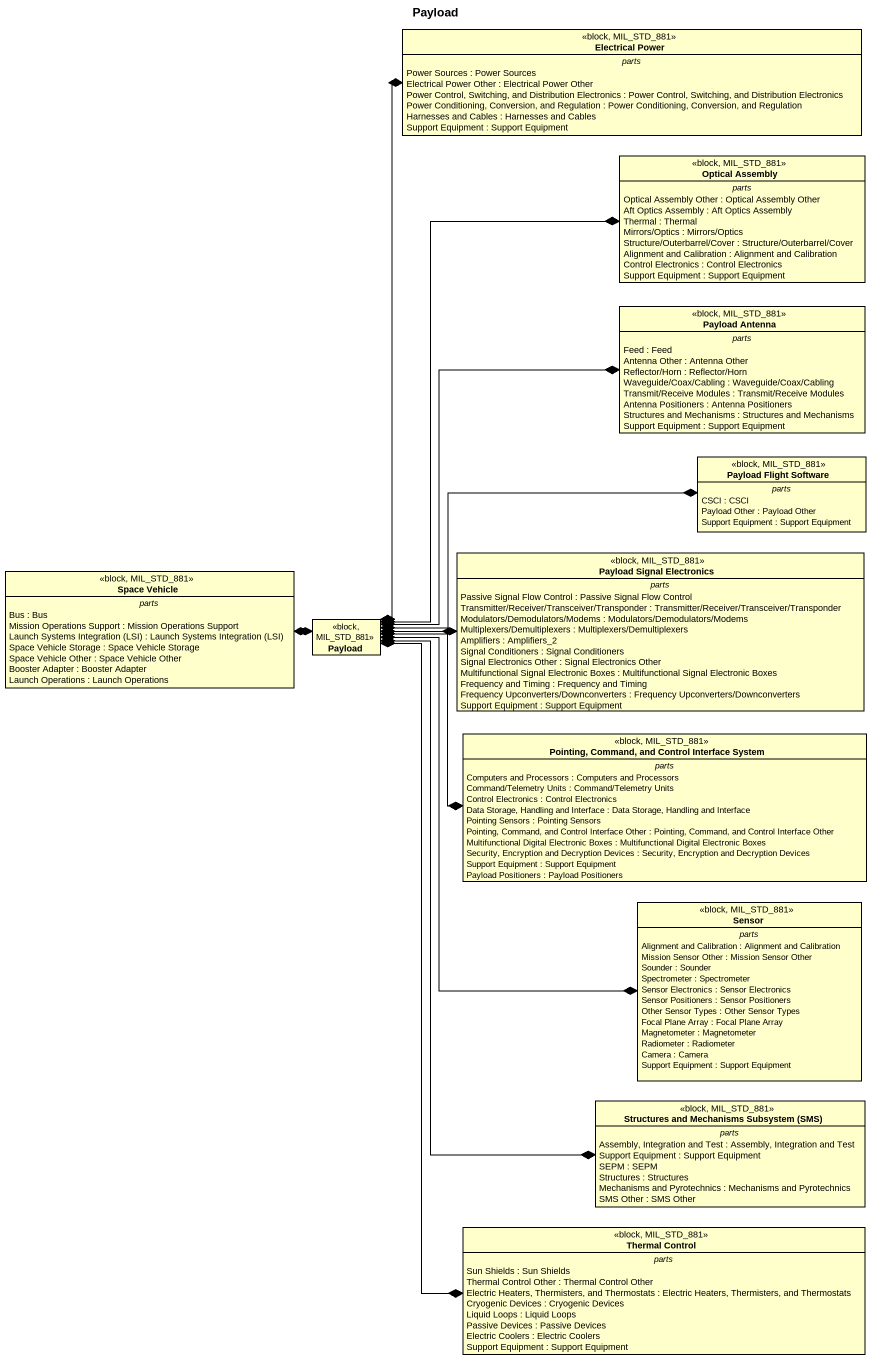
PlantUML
@startuml
title Payload
hide circle
hide empty members
class "Electrical Power" as Electrical_Power <<block, MIL_STD_881>> {
  -- parts --
  Power Sources : Power Sources
  Electrical Power Other : Electrical Power Other
  Power Control, Switching, and Distribution Electronics : Power Control, Switching, and Distribution Electronics
  Power Conditioning, Conversion, and Regulation : Power Conditioning, Conversion, and Regulation
  Harnesses and Cables : Harnesses and Cables
  Support Equipment : Support Equipment
}
class "Optical Assembly" as Optical_Assembly <<block, MIL_STD_881>> {
  -- parts --
  Optical Assembly Other : Optical Assembly Other
  Aft Optics Assembly : Aft Optics Assembly
  Thermal : Thermal
  Mirrors/Optics : Mirrors/Optics
  Structure/Outerbarrel/Cover : Structure/Outerbarrel/Cover
  Alignment and Calibration : Alignment and Calibration
  Control Electronics : Control Electronics
  Support Equipment : Support Equipment
}
class "Payload Antenna" as Payload_Antenna <<block, MIL_STD_881>> {
  -- parts --
  Feed : Feed
  Antenna Other : Antenna Other
  Reflector/Horn : Reflector/Horn
  Waveguide/Coax/Cabling : Waveguide/Coax/Cabling
  Transmit/Receive Modules : Transmit/Receive Modules
  Antenna Positioners : Antenna Positioners
  Structures and Mechanisms : Structures and Mechanisms
  Support Equipment : Support Equipment
}
class "Payload Flight Software" as Payload_Flight_Software <<block, MIL_STD_881>> {
  -- parts --
  CSCI : CSCI
  Payload Other : Payload Other
  Support Equipment : Support Equipment
}
class "Space Vehicle" as Space_Vehicle <<block, MIL_STD_881>> {
  -- parts --
  Bus : Bus
  Mission Operations Support : Mission Operations Support
  {field} Launch Systems Integration (LSI) : Launch Systems Integration (LSI)
  Space Vehicle Storage : Space Vehicle Storage
  Space Vehicle Other : Space Vehicle Other
  Booster Adapter : Booster Adapter
  Launch Operations : Launch Operations
}
class "Payload Signal Electronics" as Payload_Signal_Electronics <<block, MIL_STD_881>> {
  -- parts --
  Passive Signal Flow Control : Passive Signal Flow Control
  Transmitter/Receiver/Transceiver/Transponder : Transmitter/Receiver/Transceiver/Transponder
  Modulators/Demodulators/Modems : Modulators/Demodulators/Modems
  Multiplexers/Demultiplexers : Multiplexers/Demultiplexers
  Amplifiers : Amplifiers_2
  Signal Conditioners : Signal Conditioners
  Signal Electronics Other : Signal Electronics Other
  Multifunctional Signal Electronic Boxes : Multifunctional Signal Electronic Boxes
  Frequency and Timing : Frequency and Timing
  Frequency Upconverters/Downconverters : Frequency Upconverters/Downconverters
  Support Equipment : Support Equipment
}
class Payload <<block, MIL_STD_881>>
class "Pointing, Command, and Control Interface System" as Pointing_Command_and <<block, MIL_STD_881>> {
  -- parts --
  Computers and Processors : Computers and Processors
  Command/Telemetry Units : Command/Telemetry Units
  Control Electronics : Control Electronics
  Data Storage, Handling and Interface : Data Storage, Handling and Interface
  Pointing Sensors : Pointing Sensors
  Pointing, Command, and Control Interface Other : Pointing, Command, and Control Interface Other
  Multifunctional Digital Electronic Boxes : Multifunctional Digital Electronic Boxes
  Security, Encryption and Decryption Devices : Security, Encryption and Decryption Devices
  Support Equipment : Support Equipment
  Payload Positioners : Payload Positioners
}
class Sensor <<block, MIL_STD_881>> {
  -- parts --
  Alignment and Calibration : Alignment and Calibration
  Mission Sensor Other : Mission Sensor Other
  Sounder : Sounder
  Spectrometer : Spectrometer
  Sensor Electronics : Sensor Electronics
  Sensor Positioners : Sensor Positioners
  Other Sensor Types : Other Sensor Types
  Focal Plane Array : Focal Plane Array
  Magnetometer : Magnetometer
  Radiometer : Radiometer
  Camera : Camera
  Support Equipment : Support Equipment
}
class "Structures and Mechanisms Subsystem (SMS)" as Structures_and_Mechanisms <<block, MIL_STD_881>> {
  -- parts --
  Assembly, Integration and Test : Assembly, Integration and Test
  Support Equipment : Support Equipment
  SEPM : SEPM
  Structures : Structures
  Mechanisms and Pyrotechnics : Mechanisms and Pyrotechnics
  SMS Other : SMS Other
}
class "Thermal Control" as Thermal_Control <<block, MIL_STD_881>> {
  -- parts --
  Sun Shields : Sun Shields
  Thermal Control Other : Thermal Control Other
  Electric Heaters, Thermisters, and Thermostats : Electric Heaters, Thermisters, and Thermostats
  Cryogenic Devices : Cryogenic Devices
  Liquid Loops : Liquid Loops
  Passive Devices : Passive Devices
  Electric Coolers : Electric Coolers
  Support Equipment : Support Equipment
}
Space_Vehicle *-right-* Payload
Payload *-up-* Electrical_Power
Payload *-up-* Optical_Assembly
Payload *-up-* Payload_Antenna
Payload *-right-* Payload_Flight_Software
Payload *-right-* Payload_Signal_Electronics
Payload *-right-* Pointing_Command_and
Payload *--* Sensor
Payload *--* Structures_and_Mechanisms
Payload *--* Thermal_Control
@enduml
